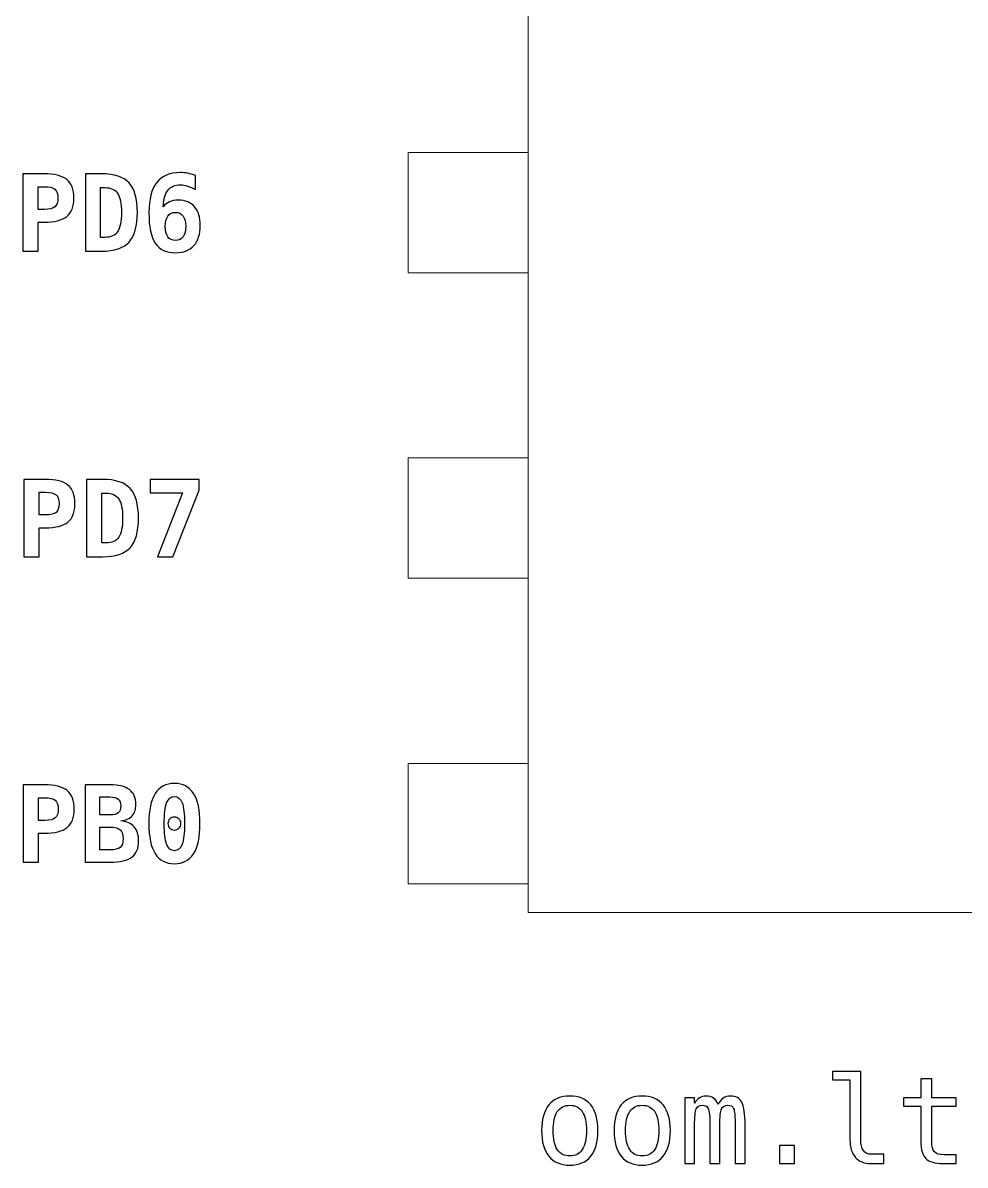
# Model space of a CAD drawing. Header units: centimetres. Extents: x -11.47 to -9.53, y -16.79 to -12.96.
# Drawn here: x -11.283 to -10.499, y -16.785 to -15.835 of the extents above; entities that cross this region are included whole.
import ezdxf

# ---------------------------------------------------------------- set-up
doc = ezdxf.new("R2010")
doc.units = ezdxf.units.CM
doc.header["$MEASUREMENT"] = 0
doc.layers.add('Layer 1', color=7, linetype='Continuous')

msp = doc.modelspace()

# ---------------------------------------------------------------- linework, layer by layer
at = {"layer": 'Layer 1', "color": 7, "lineweight": 9}
for points in [[(-10.8625, -16.575), (-10.1375, -16.575), (-10.1375, -13.125), (-10.8625, -13.125), (-10.8625, -16.575)], [(-10.9625, -16.043), (-10.8625, -16.043), (-10.8625, -15.943), (-10.9625, -15.943), (-10.9625, -16.043)], [(-10.9625, -16.297), (-10.8625, -16.297), (-10.8625, -16.197), (-10.9625, -16.197), (-10.9625, -16.297)], [(-10.9625, -16.551), (-10.8625, -16.551), (-10.8625, -16.451), (-10.9625, -16.451), (-10.9625, -16.551)]]:
    msp.add_lwpolyline(points, close=True, dxfattribs=at)
at = {"layer": 'Layer 1', "color": 250}
for points, knots in [([(-11.28277, -15.96072), (-11.28277, -15.96072), (-11.26532, -15.96072), (-11.26532, -15.96072), (-11.26532, -15.96072), (-11.25646, -15.96072), (-11.25008, -15.96229), (-11.24618, -15.96545), (-11.24618, -15.96545), (-11.24229, -15.96861), (-11.24035, -15.97374), (-11.24035, -15.98083), (-11.24035, -15.98083), (-11.24035, -15.98791), (-11.24229, -15.99304), (-11.24618, -15.9962), (-11.24618, -15.9962), (-11.25008, -15.99936), (-11.25646, -16.00093), (-11.26532, -16.00093), (-11.26532, -16.00093), (-11.26532, -16.00093), (-11.27007, -16.00093), (-11.27007, -16.00093), (-11.27007, -16.00093), (-11.27007, -16.00093), (-11.27007, -16.02501), (-11.27007, -16.02501), (-11.27007, -16.02501), (-11.27007, -16.02501), (-11.28277, -16.02501), (-11.28277, -16.02501), (-11.28277, -16.02501), (-11.28277, -16.02501), (-11.28277, -15.96072), (-11.28277, -15.96072)], [0, 0, 0, 0, 0.111111, 0.111111, 0.111111, 0.111111, 0.222222, 0.222222, 0.222222, 0.222222, 0.333333, 0.333333, 0.333333, 0.333333, 0.444444, 0.444444, 0.444444, 0.444444, 0.555556, 0.555556, 0.555556, 0.555556, 0.666667, 0.666667, 0.666667, 0.666667, 0.777778, 0.777778, 0.777778, 0.777778, 0.888889, 0.888889, 0.888889, 0.888889, 1, 1, 1, 1]), ([(-11.23077, -15.96072), (-11.23077, -15.96072), (-11.21716, -15.96072), (-11.21716, -15.96072), (-11.21716, -15.96072), (-11.20666, -15.96072), (-11.19909, -15.96322), (-11.19448, -15.96823), (-11.19448, -15.96823), (-11.18985, -15.97324), (-11.18754, -15.98143), (-11.18754, -15.99281), (-11.18754, -15.99281), (-11.18754, -16.0042), (-11.18985, -16.01241), (-11.19448, -16.01746), (-11.19448, -16.01746), (-11.19909, -16.0225), (-11.20666, -16.02501), (-11.21716, -16.02501), (-11.21716, -16.02501), (-11.21716, -16.02501), (-11.23077, -16.02501), (-11.23077, -16.02501), (-11.23077, -16.02501), (-11.23077, -16.02501), (-11.23077, -15.96072), (-11.23077, -15.96072)], [0, 0, 0, 0, 0.142857, 0.142857, 0.142857, 0.142857, 0.285714, 0.285714, 0.285714, 0.285714, 0.428571, 0.428571, 0.428571, 0.428571, 0.571429, 0.571429, 0.571429, 0.571429, 0.714286, 0.714286, 0.714286, 0.714286, 0.857143, 0.857143, 0.857143, 0.857143, 1, 1, 1, 1]), ([(-11.13923, -15.96223), (-11.13923, -15.96223), (-11.13923, -15.97377), (-11.13923, -15.97377), (-11.13923, -15.97377), (-11.14149, -15.97248), (-11.14366, -15.97151), (-11.14575, -15.97086), (-11.14575, -15.97086), (-11.14782, -15.97021), (-11.14982, -15.96989), (-11.15175, -15.96989), (-11.15175, -15.96989), (-11.15633, -15.96989), (-11.15983, -15.97143), (-11.16223, -15.97452), (-11.16223, -15.97452), (-11.16462, -15.97761), (-11.16587, -15.98216), (-11.16599, -15.98819), (-11.16599, -15.98819), (-11.16464, -15.98632), (-11.16292, -15.98493), (-11.16083, -15.98399), (-11.16083, -15.98399), (-11.15873, -15.98306), (-11.15626, -15.98259), (-11.15342, -15.98259), (-11.15342, -15.98259), (-11.14762, -15.98259), (-11.14315, -15.98443), (-11.13999, -15.98809), (-11.13999, -15.98809), (-11.13683, -15.99175), (-11.13526, -15.99694), (-11.13526, -16.00365), (-11.13526, -16.00365), (-11.13526, -16.01086), (-11.13704, -16.01644), (-11.14058, -16.02041), (-11.14058, -16.02041), (-11.14412, -16.02436), (-11.1491, -16.02635), (-11.15554, -16.02635), (-11.15554, -16.02635), (-11.16337, -16.02635), (-11.16906, -16.02372), (-11.17261, -16.01847), (-11.17261, -16.01847), (-11.17615, -16.01321), (-11.17793, -16.00473), (-11.17793, -15.99301), (-11.17793, -15.99301), (-11.17793, -15.98189), (-11.17577, -15.97354), (-11.17143, -15.96798), (-11.17143, -15.96798), (-11.16709, -15.96242), (-11.1606, -15.95965), (-11.15192, -15.95965), (-11.15192, -15.95965), (-11.14991, -15.95965), (-11.14784, -15.95987), (-11.14571, -15.96029), (-11.14571, -15.96029), (-11.14356, -15.96072), (-11.1414, -15.96137), (-11.13923, -15.96223)], [0, 0, 0, 0, 0.058824, 0.058824, 0.058824, 0.058824, 0.117647, 0.117647, 0.117647, 0.117647, 0.176471, 0.176471, 0.176471, 0.176471, 0.235294, 0.235294, 0.235294, 0.235294, 0.294118, 0.294118, 0.294118, 0.294118, 0.352941, 0.352941, 0.352941, 0.352941, 0.411765, 0.411765, 0.411765, 0.411765, 0.470588, 0.470588, 0.470588, 0.470588, 0.529412, 0.529412, 0.529412, 0.529412, 0.588235, 0.588235, 0.588235, 0.588235, 0.647059, 0.647059, 0.647059, 0.647059, 0.705882, 0.705882, 0.705882, 0.705882, 0.764706, 0.764706, 0.764706, 0.764706, 0.823529, 0.823529, 0.823529, 0.823529, 0.882353, 0.882353, 0.882353, 0.882353, 0.941176, 0.941176, 0.941176, 0.941176, 1, 1, 1, 1]), ([(-11.27007, -15.97141), (-11.27007, -15.97141), (-11.27007, -15.99025), (-11.27007, -15.99025), (-11.27007, -15.99025), (-11.27007, -15.99025), (-11.26485, -15.99025), (-11.26485, -15.99025), (-11.26485, -15.99025), (-11.26069, -15.99025), (-11.25777, -15.98954), (-11.25609, -15.98815), (-11.25609, -15.98815), (-11.2544, -15.98674), (-11.25356, -15.9843), (-11.25356, -15.98083), (-11.25356, -15.98083), (-11.25356, -15.97736), (-11.2544, -15.97492), (-11.25609, -15.97351), (-11.25609, -15.97351), (-11.25777, -15.97211), (-11.26069, -15.97141), (-11.26485, -15.97141), (-11.26485, -15.97141), (-11.26485, -15.97141), (-11.27007, -15.97141), (-11.27007, -15.97141)], [0, 0, 0, 0, 0.142857, 0.142857, 0.142857, 0.142857, 0.285714, 0.285714, 0.285714, 0.285714, 0.428571, 0.428571, 0.428571, 0.428571, 0.571429, 0.571429, 0.571429, 0.571429, 0.714286, 0.714286, 0.714286, 0.714286, 0.857143, 0.857143, 0.857143, 0.857143, 1, 1, 1, 1]), ([(-11.21807, -15.97217), (-11.21807, -15.97217), (-11.21807, -16.01356), (-11.21807, -16.01356), (-11.21807, -16.01356), (-11.21807, -16.01356), (-11.21463, -16.01356), (-11.21463, -16.01356), (-11.21463, -16.01356), (-11.20963, -16.01356), (-11.20606, -16.01199), (-11.20394, -16.00884), (-11.20394, -16.00884), (-11.20181, -16.0057), (-11.20075, -16.00035), (-11.20075, -15.99281), (-11.20075, -15.99281), (-11.20075, -15.98531), (-11.20181, -15.97999), (-11.20394, -15.97686), (-11.20394, -15.97686), (-11.20606, -15.97373), (-11.20963, -15.97217), (-11.21463, -15.97217), (-11.21463, -15.97217), (-11.21463, -15.97217), (-11.21807, -15.97217), (-11.21807, -15.97217)], [0, 0, 0, 0, 0.142857, 0.142857, 0.142857, 0.142857, 0.285714, 0.285714, 0.285714, 0.285714, 0.428571, 0.428571, 0.428571, 0.428571, 0.571429, 0.571429, 0.571429, 0.571429, 0.714286, 0.714286, 0.714286, 0.714286, 0.857143, 0.857143, 0.857143, 0.857143, 1, 1, 1, 1]), ([(-11.15588, -15.99279), (-11.15863, -15.99279), (-11.16073, -15.99379), (-11.16218, -15.99579), (-11.16218, -15.99579), (-11.16364, -15.99779), (-11.16436, -16.00067), (-11.16436, -16.00446), (-11.16436, -16.00446), (-11.16436, -16.00822), (-11.16364, -16.01111), (-11.16218, -16.0131), (-11.16218, -16.0131), (-11.16073, -16.0151), (-11.15863, -16.0161), (-11.15588, -16.0161), (-11.15588, -16.0161), (-11.15312, -16.0161), (-11.151, -16.0151), (-11.14953, -16.0131), (-11.14953, -16.0131), (-11.14804, -16.01111), (-11.14731, -16.00822), (-11.14731, -16.00446), (-11.14731, -16.00446), (-11.14731, -16.0007), (-11.14804, -15.99782), (-11.14953, -15.9958), (-11.14953, -15.9958), (-11.151, -15.99379), (-11.15312, -15.99279), (-11.15588, -15.99279)], [0, 0, 0, 0, 0.125, 0.125, 0.125, 0.125, 0.25, 0.25, 0.25, 0.25, 0.375, 0.375, 0.375, 0.375, 0.5, 0.5, 0.5, 0.5, 0.625, 0.625, 0.625, 0.625, 0.75, 0.75, 0.75, 0.75, 0.875, 0.875, 0.875, 0.875, 1, 1, 1, 1]), ([(-11.28185, -16.21484), (-11.28185, -16.21484), (-11.2644, -16.21484), (-11.2644, -16.21484), (-11.2644, -16.21484), (-11.25554, -16.21484), (-11.24916, -16.21641), (-11.24526, -16.21957), (-11.24526, -16.21957), (-11.24137, -16.22273), (-11.23943, -16.22786), (-11.23943, -16.23495), (-11.23943, -16.23495), (-11.23943, -16.24203), (-11.24137, -16.24716), (-11.24526, -16.25032), (-11.24526, -16.25032), (-11.24916, -16.25348), (-11.25554, -16.25505), (-11.2644, -16.25505), (-11.2644, -16.25505), (-11.2644, -16.25505), (-11.26915, -16.25505), (-11.26915, -16.25505), (-11.26915, -16.25505), (-11.26915, -16.25505), (-11.26915, -16.27913), (-11.26915, -16.27913), (-11.26915, -16.27913), (-11.26915, -16.27913), (-11.28185, -16.27913), (-11.28185, -16.27913), (-11.28185, -16.27913), (-11.28185, -16.27913), (-11.28185, -16.21484), (-11.28185, -16.21484)], [0, 0, 0, 0, 0.111111, 0.111111, 0.111111, 0.111111, 0.222222, 0.222222, 0.222222, 0.222222, 0.333333, 0.333333, 0.333333, 0.333333, 0.444444, 0.444444, 0.444444, 0.444444, 0.555556, 0.555556, 0.555556, 0.555556, 0.666667, 0.666667, 0.666667, 0.666667, 0.777778, 0.777778, 0.777778, 0.777778, 0.888889, 0.888889, 0.888889, 0.888889, 1, 1, 1, 1]), ([(-11.22985, -16.21484), (-11.22985, -16.21484), (-11.21624, -16.21484), (-11.21624, -16.21484), (-11.21624, -16.21484), (-11.20574, -16.21484), (-11.19817, -16.21734), (-11.19356, -16.22235), (-11.19356, -16.22235), (-11.18893, -16.22736), (-11.18662, -16.23555), (-11.18662, -16.24693), (-11.18662, -16.24693), (-11.18662, -16.25832), (-11.18893, -16.26653), (-11.19356, -16.27158), (-11.19356, -16.27158), (-11.19817, -16.27662), (-11.20574, -16.27913), (-11.21624, -16.27913), (-11.21624, -16.27913), (-11.21624, -16.27913), (-11.22985, -16.27913), (-11.22985, -16.27913), (-11.22985, -16.27913), (-11.22985, -16.27913), (-11.22985, -16.21484), (-11.22985, -16.21484)], [0, 0, 0, 0, 0.142857, 0.142857, 0.142857, 0.142857, 0.285714, 0.285714, 0.285714, 0.285714, 0.428571, 0.428571, 0.428571, 0.428571, 0.571429, 0.571429, 0.571429, 0.571429, 0.714286, 0.714286, 0.714286, 0.714286, 0.857143, 0.857143, 0.857143, 0.857143, 1, 1, 1, 1]), ([(-11.17683, -16.21484), (-11.17683, -16.21484), (-11.13617, -16.21484), (-11.13617, -16.21484), (-11.13617, -16.21484), (-11.13617, -16.21484), (-11.13617, -16.22383), (-11.13617, -16.22383), (-11.13617, -16.22383), (-11.13617, -16.22383), (-11.15797, -16.27913), (-11.15797, -16.27913), (-11.15797, -16.27913), (-11.15797, -16.27913), (-11.17094, -16.27913), (-11.17094, -16.27913), (-11.17094, -16.27913), (-11.17094, -16.27913), (-11.15001, -16.22604), (-11.15001, -16.22604), (-11.15001, -16.22604), (-11.15001, -16.22604), (-11.17683, -16.22604), (-11.17683, -16.22604), (-11.17683, -16.22604), (-11.17683, -16.22604), (-11.17683, -16.21484), (-11.17683, -16.21484)], [0, 0, 0, 0, 0.142857, 0.142857, 0.142857, 0.142857, 0.285714, 0.285714, 0.285714, 0.285714, 0.428571, 0.428571, 0.428571, 0.428571, 0.571429, 0.571429, 0.571429, 0.571429, 0.714286, 0.714286, 0.714286, 0.714286, 0.857143, 0.857143, 0.857143, 0.857143, 1, 1, 1, 1]), ([(-11.26915, -16.22553), (-11.26915, -16.22553), (-11.26915, -16.24437), (-11.26915, -16.24437), (-11.26915, -16.24437), (-11.26915, -16.24437), (-11.26393, -16.24437), (-11.26393, -16.24437), (-11.26393, -16.24437), (-11.25977, -16.24437), (-11.25685, -16.24366), (-11.25517, -16.24227), (-11.25517, -16.24227), (-11.25348, -16.24086), (-11.25264, -16.23842), (-11.25264, -16.23495), (-11.25264, -16.23495), (-11.25264, -16.23148), (-11.25348, -16.22904), (-11.25517, -16.22763), (-11.25517, -16.22763), (-11.25685, -16.22623), (-11.25977, -16.22553), (-11.26393, -16.22553), (-11.26393, -16.22553), (-11.26393, -16.22553), (-11.26915, -16.22553), (-11.26915, -16.22553)], [0, 0, 0, 0, 0.142857, 0.142857, 0.142857, 0.142857, 0.285714, 0.285714, 0.285714, 0.285714, 0.428571, 0.428571, 0.428571, 0.428571, 0.571429, 0.571429, 0.571429, 0.571429, 0.714286, 0.714286, 0.714286, 0.714286, 0.857143, 0.857143, 0.857143, 0.857143, 1, 1, 1, 1]), ([(-11.21715, -16.22629), (-11.21715, -16.22629), (-11.21715, -16.26768), (-11.21715, -16.26768), (-11.21715, -16.26768), (-11.21715, -16.26768), (-11.21371, -16.26768), (-11.21371, -16.26768), (-11.21371, -16.26768), (-11.20871, -16.26768), (-11.20514, -16.26611), (-11.20302, -16.26296), (-11.20302, -16.26296), (-11.20089, -16.25982), (-11.19983, -16.25447), (-11.19983, -16.24693), (-11.19983, -16.24693), (-11.19983, -16.23943), (-11.20089, -16.23411), (-11.20302, -16.23098), (-11.20302, -16.23098), (-11.20514, -16.22785), (-11.20871, -16.22629), (-11.21371, -16.22629), (-11.21371, -16.22629), (-11.21371, -16.22629), (-11.21715, -16.22629), (-11.21715, -16.22629)], [0, 0, 0, 0, 0.142857, 0.142857, 0.142857, 0.142857, 0.285714, 0.285714, 0.285714, 0.285714, 0.428571, 0.428571, 0.428571, 0.428571, 0.571429, 0.571429, 0.571429, 0.571429, 0.714286, 0.714286, 0.714286, 0.714286, 0.857143, 0.857143, 0.857143, 0.857143, 1, 1, 1, 1]), ([(-11.28251, -16.46881), (-11.28251, -16.46881), (-11.26506, -16.46881), (-11.26506, -16.46881), (-11.26506, -16.46881), (-11.2562, -16.46881), (-11.24982, -16.47038), (-11.24592, -16.47354), (-11.24592, -16.47354), (-11.24203, -16.4767), (-11.24009, -16.48183), (-11.24009, -16.48892), (-11.24009, -16.48892), (-11.24009, -16.496), (-11.24203, -16.50113), (-11.24592, -16.50429), (-11.24592, -16.50429), (-11.24982, -16.50745), (-11.2562, -16.50902), (-11.26506, -16.50902), (-11.26506, -16.50902), (-11.26506, -16.50902), (-11.26981, -16.50902), (-11.26981, -16.50902), (-11.26981, -16.50902), (-11.26981, -16.50902), (-11.26981, -16.5331), (-11.26981, -16.5331), (-11.26981, -16.5331), (-11.26981, -16.5331), (-11.28251, -16.5331), (-11.28251, -16.5331), (-11.28251, -16.5331), (-11.28251, -16.5331), (-11.28251, -16.46881), (-11.28251, -16.46881)], [0, 0, 0, 0, 0.111111, 0.111111, 0.111111, 0.111111, 0.222222, 0.222222, 0.222222, 0.222222, 0.333333, 0.333333, 0.333333, 0.333333, 0.444444, 0.444444, 0.444444, 0.444444, 0.555556, 0.555556, 0.555556, 0.555556, 0.666667, 0.666667, 0.666667, 0.666667, 0.777778, 0.777778, 0.777778, 0.777778, 0.888889, 0.888889, 0.888889, 0.888889, 1, 1, 1, 1]), ([(-11.23102, -16.46872), (-11.23102, -16.46872), (-11.21031, -16.46872), (-11.21031, -16.46872), (-11.21031, -16.46872), (-11.20315, -16.46872), (-11.19779, -16.47007), (-11.19419, -16.47279), (-11.19419, -16.47279), (-11.19059, -16.4755), (-11.18878, -16.47955), (-11.18878, -16.48495), (-11.18878, -16.48495), (-11.18878, -16.48909), (-11.18984, -16.49231), (-11.19197, -16.49463), (-11.19197, -16.49463), (-11.19408, -16.49697), (-11.1972, -16.49831), (-11.2013, -16.49869), (-11.2013, -16.49869), (-11.19639, -16.49918), (-11.1927, -16.50082), (-11.19022, -16.50364), (-11.19022, -16.50364), (-11.18773, -16.50645), (-11.1865, -16.51039), (-11.1865, -16.51545), (-11.1865, -16.51545), (-11.1865, -16.52165), (-11.18837, -16.52613), (-11.1921, -16.52893), (-11.1921, -16.52893), (-11.19583, -16.5317), (-11.2019, -16.5331), (-11.21031, -16.5331), (-11.21031, -16.5331), (-11.21031, -16.5331), (-11.23102, -16.5331), (-11.23102, -16.5331), (-11.23102, -16.5331), (-11.23102, -16.5331), (-11.23102, -16.46872), (-11.23102, -16.46872)], [0, 0, 0, 0, 0.090909, 0.090909, 0.090909, 0.090909, 0.181818, 0.181818, 0.181818, 0.181818, 0.272727, 0.272727, 0.272727, 0.272727, 0.363636, 0.363636, 0.363636, 0.363636, 0.454545, 0.454545, 0.454545, 0.454545, 0.545455, 0.545455, 0.545455, 0.545455, 0.636364, 0.636364, 0.636364, 0.636364, 0.727273, 0.727273, 0.727273, 0.727273, 0.818182, 0.818182, 0.818182, 0.818182, 0.909091, 0.909091, 0.909091, 0.909091, 1, 1, 1, 1]), ([(-11.17802, -16.50101), (-11.17802, -16.48989), (-11.17625, -16.48154), (-11.17273, -16.47598), (-11.17273, -16.47598), (-11.16918, -16.47043), (-11.16388, -16.46765), (-11.15678, -16.46765), (-11.15678, -16.46765), (-11.14967, -16.46765), (-11.14434, -16.47041), (-11.1408, -16.47595), (-11.1408, -16.47595), (-11.13727, -16.48149), (-11.13551, -16.48986), (-11.13551, -16.50101), (-11.13551, -16.50101), (-11.13551, -16.51215), (-11.13727, -16.5205), (-11.1408, -16.52604), (-11.1408, -16.52604), (-11.14434, -16.53159), (-11.14967, -16.53435), (-11.15678, -16.53435), (-11.15678, -16.53435), (-11.16388, -16.53435), (-11.16918, -16.53157), (-11.17273, -16.52602), (-11.17273, -16.52602), (-11.17625, -16.52046), (-11.17802, -16.51213), (-11.17802, -16.50101)], [0, 0, 0, 0, 0.125, 0.125, 0.125, 0.125, 0.25, 0.25, 0.25, 0.25, 0.375, 0.375, 0.375, 0.375, 0.5, 0.5, 0.5, 0.5, 0.625, 0.625, 0.625, 0.625, 0.75, 0.75, 0.75, 0.75, 0.875, 0.875, 0.875, 0.875, 1, 1, 1, 1]), ([(-11.26981, -16.4795), (-11.26981, -16.4795), (-11.26981, -16.49834), (-11.26981, -16.49834), (-11.26981, -16.49834), (-11.26981, -16.49834), (-11.26459, -16.49834), (-11.26459, -16.49834), (-11.26459, -16.49834), (-11.26043, -16.49834), (-11.25751, -16.49763), (-11.25583, -16.49624), (-11.25583, -16.49624), (-11.25414, -16.49483), (-11.2533, -16.49239), (-11.2533, -16.48892), (-11.2533, -16.48892), (-11.2533, -16.48545), (-11.25414, -16.48301), (-11.25583, -16.4816), (-11.25583, -16.4816), (-11.25751, -16.4802), (-11.26043, -16.4795), (-11.26459, -16.4795), (-11.26459, -16.4795), (-11.26459, -16.4795), (-11.26981, -16.4795), (-11.26981, -16.4795)], [0, 0, 0, 0, 0.142857, 0.142857, 0.142857, 0.142857, 0.285714, 0.285714, 0.285714, 0.285714, 0.428571, 0.428571, 0.428571, 0.428571, 0.571429, 0.571429, 0.571429, 0.571429, 0.714286, 0.714286, 0.714286, 0.714286, 0.857143, 0.857143, 0.857143, 0.857143, 1, 1, 1, 1]), ([(-11.21875, -16.47883), (-11.21875, -16.47883), (-11.21875, -16.49378), (-11.21875, -16.49378), (-11.21875, -16.49378), (-11.21875, -16.49378), (-11.21031, -16.49378), (-11.21031, -16.49378), (-11.21031, -16.49378), (-11.20709, -16.49378), (-11.2048, -16.49321), (-11.20343, -16.49206), (-11.20343, -16.49206), (-11.20206, -16.49092), (-11.20139, -16.48902), (-11.20139, -16.48637), (-11.20139, -16.48637), (-11.20139, -16.48373), (-11.20208, -16.48182), (-11.20348, -16.48063), (-11.20348, -16.48063), (-11.20487, -16.47944), (-11.20715, -16.47883), (-11.21031, -16.47883), (-11.21031, -16.47883), (-11.21031, -16.47883), (-11.21875, -16.47883), (-11.21875, -16.47883)], [0, 0, 0, 0, 0.142857, 0.142857, 0.142857, 0.142857, 0.285714, 0.285714, 0.285714, 0.285714, 0.428571, 0.428571, 0.428571, 0.428571, 0.571429, 0.571429, 0.571429, 0.571429, 0.714286, 0.714286, 0.714286, 0.714286, 0.857143, 0.857143, 0.857143, 0.857143, 1, 1, 1, 1]), ([(-11.15678, -16.47841), (-11.15972, -16.47841), (-11.16185, -16.4802), (-11.1632, -16.48379), (-11.1632, -16.48379), (-11.16455, -16.48739), (-11.16523, -16.49312), (-11.16523, -16.50101), (-11.16523, -16.50101), (-11.16523, -16.50889), (-11.16455, -16.51461), (-11.1632, -16.51821), (-11.1632, -16.51821), (-11.16185, -16.5218), (-11.15972, -16.52359), (-11.15678, -16.52359), (-11.15678, -16.52359), (-11.15383, -16.52359), (-11.15168, -16.5218), (-11.15033, -16.51821), (-11.15033, -16.51821), (-11.14897, -16.51461), (-11.1483, -16.50889), (-11.1483, -16.50101), (-11.1483, -16.50101), (-11.1483, -16.49312), (-11.14897, -16.48739), (-11.15033, -16.48379), (-11.15033, -16.48379), (-11.15168, -16.4802), (-11.15383, -16.47841), (-11.15678, -16.47841)], [0, 0, 0, 0, 0.125, 0.125, 0.125, 0.125, 0.25, 0.25, 0.25, 0.25, 0.375, 0.375, 0.375, 0.375, 0.5, 0.5, 0.5, 0.5, 0.625, 0.625, 0.625, 0.625, 0.75, 0.75, 0.75, 0.75, 0.875, 0.875, 0.875, 0.875, 1, 1, 1, 1]), ([(-11.16213, -16.50101), (-11.16213, -16.4995), (-11.16162, -16.49822), (-11.16057, -16.49719), (-11.16057, -16.49719), (-11.15954, -16.49615), (-11.15828, -16.49563), (-11.15678, -16.49563), (-11.15678, -16.49563), (-11.15527, -16.49563), (-11.15399, -16.49615), (-11.15296, -16.49719), (-11.15296, -16.49719), (-11.15191, -16.49822), (-11.1514, -16.4995), (-11.1514, -16.50101), (-11.1514, -16.50101), (-11.1514, -16.50251), (-11.15191, -16.50378), (-11.15296, -16.50481), (-11.15296, -16.50481), (-11.15399, -16.50585), (-11.15527, -16.50636), (-11.15678, -16.50636), (-11.15678, -16.50636), (-11.15828, -16.50636), (-11.15954, -16.50585), (-11.16057, -16.50484), (-11.16057, -16.50484), (-11.16162, -16.50382), (-11.16213, -16.50254), (-11.16213, -16.50101)], [0, 0, 0, 0, 0.125, 0.125, 0.125, 0.125, 0.25, 0.25, 0.25, 0.25, 0.375, 0.375, 0.375, 0.375, 0.5, 0.5, 0.5, 0.5, 0.625, 0.625, 0.625, 0.625, 0.75, 0.75, 0.75, 0.75, 0.875, 0.875, 0.875, 0.875, 1, 1, 1, 1]), ([(-11.21875, -16.50389), (-11.21875, -16.50389), (-11.21875, -16.52294), (-11.21875, -16.52294), (-11.21875, -16.52294), (-11.21875, -16.52294), (-11.21031, -16.52294), (-11.21031, -16.52294), (-11.21031, -16.52294), (-11.20625, -16.52294), (-11.20343, -16.52225), (-11.2018, -16.52087), (-11.2018, -16.52087), (-11.20018, -16.51949), (-11.19937, -16.51709), (-11.19937, -16.51368), (-11.19937, -16.51368), (-11.19937, -16.5102), (-11.20023, -16.5077), (-11.20192, -16.50617), (-11.20192, -16.50617), (-11.20361, -16.50466), (-11.2064, -16.50389), (-11.21031, -16.50389), (-11.21031, -16.50389), (-11.21031, -16.50389), (-11.21875, -16.50389), (-11.21875, -16.50389)], [0, 0, 0, 0, 0.142857, 0.142857, 0.142857, 0.142857, 0.285714, 0.285714, 0.285714, 0.285714, 0.428571, 0.428571, 0.428571, 0.428571, 0.571429, 0.571429, 0.571429, 0.571429, 0.714286, 0.714286, 0.714286, 0.714286, 0.857143, 0.857143, 0.857143, 0.857143, 1, 1, 1, 1]), ([(-10.58603, -16.7638), (-10.58603, -16.76784), (-10.58529, -16.77087), (-10.58381, -16.77292), (-10.58381, -16.77292), (-10.58233, -16.77497), (-10.58014, -16.776), (-10.57724, -16.776), (-10.57724, -16.776), (-10.57724, -16.776), (-10.56674, -16.776), (-10.56674, -16.776), (-10.56674, -16.776), (-10.56674, -16.776), (-10.56674, -16.78362), (-10.56674, -16.78362), (-10.56674, -16.78362), (-10.56674, -16.78362), (-10.57811, -16.78362), (-10.57811, -16.78362), (-10.57811, -16.78362), (-10.58349, -16.78362), (-10.58764, -16.78189), (-10.59059, -16.77844), (-10.59059, -16.77844), (-10.59354, -16.77499), (-10.59501, -16.7701), (-10.59501, -16.7638), (-10.59501, -16.7638), (-10.59501, -16.7638), (-10.59501, -16.71413), (-10.59501, -16.71413), (-10.59501, -16.71413), (-10.59501, -16.71413), (-10.60941, -16.71413), (-10.60941, -16.71413), (-10.60941, -16.71413), (-10.60941, -16.71413), (-10.60941, -16.7071), (-10.60941, -16.7071), (-10.60941, -16.7071), (-10.60941, -16.7071), (-10.58603, -16.7071), (-10.58603, -16.7071), (-10.58603, -16.7071), (-10.58603, -16.7071), (-10.58603, -16.7638), (-10.58603, -16.7638)], [0, 0, 0, 0, 0.083333, 0.083333, 0.083333, 0.083333, 0.166667, 0.166667, 0.166667, 0.166667, 0.25, 0.25, 0.25, 0.25, 0.333333, 0.333333, 0.333333, 0.333333, 0.416667, 0.416667, 0.416667, 0.416667, 0.5, 0.5, 0.5, 0.5, 0.583333, 0.583333, 0.583333, 0.583333, 0.666667, 0.666667, 0.666667, 0.666667, 0.75, 0.75, 0.75, 0.75, 0.833333, 0.833333, 0.833333, 0.833333, 0.916667, 0.916667, 0.916667, 0.916667, 1, 1, 1, 1]), ([(-10.52703, -16.7134), (-10.52703, -16.7134), (-10.52703, -16.72893), (-10.52703, -16.72893), (-10.52703, -16.72893), (-10.52703, -16.72893), (-10.50661, -16.72893), (-10.50661, -16.72893), (-10.50661, -16.72893), (-10.50661, -16.72893), (-10.50661, -16.73592), (-10.50661, -16.73592), (-10.50661, -16.73592), (-10.50661, -16.73592), (-10.52703, -16.73592), (-10.52703, -16.73592), (-10.52703, -16.73592), (-10.52703, -16.73592), (-10.52703, -16.7656), (-10.52703, -16.7656), (-10.52703, -16.7656), (-10.52703, -16.76964), (-10.52627, -16.77245), (-10.52473, -16.77404), (-10.52473, -16.77404), (-10.5232, -16.77564), (-10.52053, -16.77644), (-10.51673, -16.77644), (-10.51673, -16.77644), (-10.51673, -16.77644), (-10.50661, -16.77644), (-10.50661, -16.77644), (-10.50661, -16.77644), (-10.50661, -16.77644), (-10.50661, -16.78362), (-10.50661, -16.78362), (-10.50661, -16.78362), (-10.50661, -16.78362), (-10.5176, -16.78362), (-10.5176, -16.78362), (-10.5176, -16.78362), (-10.52435, -16.78362), (-10.5291, -16.78227), (-10.53187, -16.77957), (-10.53187, -16.77957), (-10.53463, -16.77687), (-10.53602, -16.7722), (-10.53602, -16.7656), (-10.53602, -16.7656), (-10.53602, -16.7656), (-10.53602, -16.73592), (-10.53602, -16.73592), (-10.53602, -16.73592), (-10.53602, -16.73592), (-10.55062, -16.73592), (-10.55062, -16.73592), (-10.55062, -16.73592), (-10.55062, -16.73592), (-10.55062, -16.72893), (-10.55062, -16.72893), (-10.55062, -16.72893), (-10.55062, -16.72893), (-10.53602, -16.72893), (-10.53602, -16.72893), (-10.53602, -16.72893), (-10.53602, -16.72893), (-10.53602, -16.7134), (-10.53602, -16.7134), (-10.53602, -16.7134), (-10.53602, -16.7134), (-10.52703, -16.7134), (-10.52703, -16.7134)], [0, 0, 0, 0, 0.055556, 0.055556, 0.055556, 0.055556, 0.111111, 0.111111, 0.111111, 0.111111, 0.166667, 0.166667, 0.166667, 0.166667, 0.222222, 0.222222, 0.222222, 0.222222, 0.277778, 0.277778, 0.277778, 0.277778, 0.333333, 0.333333, 0.333333, 0.333333, 0.388889, 0.388889, 0.388889, 0.388889, 0.444444, 0.444444, 0.444444, 0.444444, 0.5, 0.5, 0.5, 0.5, 0.555556, 0.555556, 0.555556, 0.555556, 0.611111, 0.611111, 0.611111, 0.611111, 0.666667, 0.666667, 0.666667, 0.666667, 0.722222, 0.722222, 0.722222, 0.722222, 0.777778, 0.777778, 0.777778, 0.777778, 0.833333, 0.833333, 0.833333, 0.833333, 0.888889, 0.888889, 0.888889, 0.888889, 0.944444, 0.944444, 0.944444, 0.944444, 1, 1, 1, 1]), ([(-10.82798, -16.72761), (-10.8204, -16.72761), (-10.8146, -16.73006), (-10.81058, -16.73498), (-10.81058, -16.73498), (-10.80656, -16.7399), (-10.80455, -16.74702), (-10.80455, -16.75632), (-10.80455, -16.75632), (-10.80455, -16.76567), (-10.80655, -16.77279), (-10.81055, -16.77769), (-10.81055, -16.77769), (-10.81457, -16.78259), (-10.82037, -16.78504), (-10.82798, -16.78504), (-10.82798, -16.78504), (-10.83558, -16.78504), (-10.84137, -16.78259), (-10.84539, -16.77769), (-10.84539, -16.77769), (-10.84939, -16.77279), (-10.85139, -16.76567), (-10.85139, -16.75632), (-10.85139, -16.75632), (-10.85139, -16.74702), (-10.84939, -16.7399), (-10.84539, -16.73498), (-10.84539, -16.73498), (-10.84137, -16.73006), (-10.83558, -16.72761), (-10.82798, -16.72761)], [0, 0, 0, 0, 0.125, 0.125, 0.125, 0.125, 0.25, 0.25, 0.25, 0.25, 0.375, 0.375, 0.375, 0.375, 0.5, 0.5, 0.5, 0.5, 0.625, 0.625, 0.625, 0.625, 0.75, 0.75, 0.75, 0.75, 0.875, 0.875, 0.875, 0.875, 1, 1, 1, 1]), ([(-10.82798, -16.73523), (-10.83255, -16.73523), (-10.836, -16.737), (-10.83835, -16.74055), (-10.83835, -16.74055), (-10.8407, -16.7441), (-10.84187, -16.74937), (-10.84187, -16.75632), (-10.84187, -16.75632), (-10.84187, -16.76325), (-10.8407, -16.7685), (-10.83835, -16.77207), (-10.83835, -16.77207), (-10.836, -16.77564), (-10.83255, -16.77742), (-10.82798, -16.77742), (-10.82798, -16.77742), (-10.8234, -16.77742), (-10.81993, -16.77564), (-10.81758, -16.77207), (-10.81758, -16.77207), (-10.81523, -16.7685), (-10.81407, -16.76325), (-10.81407, -16.75632), (-10.81407, -16.75632), (-10.81407, -16.74937), (-10.81523, -16.7441), (-10.81758, -16.74055), (-10.81758, -16.74055), (-10.81993, -16.737), (-10.8234, -16.73523), (-10.82798, -16.73523)], [0, 0, 0, 0, 0.125, 0.125, 0.125, 0.125, 0.25, 0.25, 0.25, 0.25, 0.375, 0.375, 0.375, 0.375, 0.5, 0.5, 0.5, 0.5, 0.625, 0.625, 0.625, 0.625, 0.75, 0.75, 0.75, 0.75, 0.875, 0.875, 0.875, 0.875, 1, 1, 1, 1]), ([(-10.76777, -16.72761), (-10.76019, -16.72761), (-10.75439, -16.73006), (-10.75037, -16.73498), (-10.75037, -16.73498), (-10.74635, -16.7399), (-10.74434, -16.74702), (-10.74434, -16.75632), (-10.74434, -16.75632), (-10.74434, -16.76567), (-10.74634, -16.77279), (-10.75034, -16.77769), (-10.75034, -16.77769), (-10.75436, -16.78259), (-10.76016, -16.78504), (-10.76777, -16.78504), (-10.76777, -16.78504), (-10.77537, -16.78504), (-10.78116, -16.78259), (-10.78518, -16.77769), (-10.78518, -16.77769), (-10.78918, -16.77279), (-10.79118, -16.76567), (-10.79118, -16.75632), (-10.79118, -16.75632), (-10.79118, -16.74702), (-10.78918, -16.7399), (-10.78518, -16.73498), (-10.78518, -16.73498), (-10.78116, -16.73006), (-10.77537, -16.72761), (-10.76777, -16.72761)], [0, 0, 0, 0, 0.125, 0.125, 0.125, 0.125, 0.25, 0.25, 0.25, 0.25, 0.375, 0.375, 0.375, 0.375, 0.5, 0.5, 0.5, 0.5, 0.625, 0.625, 0.625, 0.625, 0.75, 0.75, 0.75, 0.75, 0.875, 0.875, 0.875, 0.875, 1, 1, 1, 1]), ([(-10.76777, -16.73523), (-10.77234, -16.73523), (-10.77579, -16.737), (-10.77814, -16.74055), (-10.77814, -16.74055), (-10.78049, -16.7441), (-10.78166, -16.74937), (-10.78166, -16.75632), (-10.78166, -16.75632), (-10.78166, -16.76325), (-10.78049, -16.7685), (-10.77814, -16.77207), (-10.77814, -16.77207), (-10.77579, -16.77564), (-10.77234, -16.77742), (-10.76777, -16.77742), (-10.76777, -16.77742), (-10.76319, -16.77742), (-10.75972, -16.77564), (-10.75737, -16.77207), (-10.75737, -16.77207), (-10.75502, -16.7685), (-10.75386, -16.76325), (-10.75386, -16.75632), (-10.75386, -16.75632), (-10.75386, -16.74937), (-10.75502, -16.7441), (-10.75737, -16.74055), (-10.75737, -16.74055), (-10.75972, -16.737), (-10.76319, -16.73523), (-10.76777, -16.73523)], [0, 0, 0, 0, 0.125, 0.125, 0.125, 0.125, 0.25, 0.25, 0.25, 0.25, 0.375, 0.375, 0.375, 0.375, 0.5, 0.5, 0.5, 0.5, 0.625, 0.625, 0.625, 0.625, 0.75, 0.75, 0.75, 0.75, 0.875, 0.875, 0.875, 0.875, 1, 1, 1, 1]), ([(-10.70465, -16.7345), (-10.70355, -16.73215), (-10.70213, -16.73041), (-10.70041, -16.7293), (-10.70041, -16.7293), (-10.69871, -16.72818), (-10.69665, -16.72761), (-10.69425, -16.72761), (-10.69425, -16.72761), (-10.68985, -16.72761), (-10.68674, -16.72931), (-10.68494, -16.73271), (-10.68494, -16.73271), (-10.68313, -16.73612), (-10.68223, -16.74252), (-10.68223, -16.75193), (-10.68223, -16.75193), (-10.68223, -16.75193), (-10.68223, -16.78362), (-10.68223, -16.78362), (-10.68223, -16.78362), (-10.68223, -16.78362), (-10.69043, -16.78362), (-10.69043, -16.78362), (-10.69043, -16.78362), (-10.69043, -16.78362), (-10.69043, -16.75232), (-10.69043, -16.75232), (-10.69043, -16.75232), (-10.69043, -16.7446), (-10.69086, -16.73982), (-10.69173, -16.73793), (-10.69173, -16.73793), (-10.69258, -16.73607), (-10.69416, -16.73513), (-10.69645, -16.73513), (-10.69645, -16.73513), (-10.69905, -16.73513), (-10.70083, -16.73613), (-10.7018, -16.73813), (-10.7018, -16.73813), (-10.70275, -16.74013), (-10.70323, -16.74487), (-10.70323, -16.75232), (-10.70323, -16.75232), (-10.70323, -16.75232), (-10.70323, -16.78362), (-10.70323, -16.78362), (-10.70323, -16.78362), (-10.70323, -16.78362), (-10.71143, -16.78362), (-10.71143, -16.78362), (-10.71143, -16.78362), (-10.71143, -16.78362), (-10.71143, -16.75232), (-10.71143, -16.75232), (-10.71143, -16.75232), (-10.71143, -16.7445), (-10.7119, -16.73968), (-10.71283, -16.73787), (-10.71283, -16.73787), (-10.71375, -16.73605), (-10.71541, -16.73513), (-10.71783, -16.73513), (-10.71783, -16.73513), (-10.72021, -16.73513), (-10.72187, -16.73613), (-10.72278, -16.73813), (-10.72278, -16.73813), (-10.72372, -16.74013), (-10.72418, -16.74487), (-10.72418, -16.75232), (-10.72418, -16.75232), (-10.72418, -16.75232), (-10.72418, -16.78362), (-10.72418, -16.78362), (-10.72418, -16.78362), (-10.72418, -16.78362), (-10.73233, -16.78362), (-10.73233, -16.78362), (-10.73233, -16.78362), (-10.73233, -16.78362), (-10.73233, -16.72893), (-10.73233, -16.72893), (-10.73233, -16.72893), (-10.73233, -16.72893), (-10.72418, -16.72893), (-10.72418, -16.72893), (-10.72418, -16.72893), (-10.72418, -16.72893), (-10.72418, -16.73361), (-10.72418, -16.73361), (-10.72418, -16.73361), (-10.72312, -16.73166), (-10.72177, -16.73018), (-10.72015, -16.72915), (-10.72015, -16.72915), (-10.71855, -16.72813), (-10.71671, -16.72761), (-10.71466, -16.72761), (-10.71466, -16.72761), (-10.71218, -16.72761), (-10.71013, -16.72818), (-10.70848, -16.72931), (-10.70848, -16.72931), (-10.70683, -16.73046), (-10.70556, -16.73218), (-10.70465, -16.7345)], [0, 0, 0, 0, 0.037037, 0.037037, 0.037037, 0.037037, 0.074074, 0.074074, 0.074074, 0.074074, 0.111111, 0.111111, 0.111111, 0.111111, 0.148148, 0.148148, 0.148148, 0.148148, 0.185185, 0.185185, 0.185185, 0.185185, 0.222222, 0.222222, 0.222222, 0.222222, 0.259259, 0.259259, 0.259259, 0.259259, 0.296296, 0.296296, 0.296296, 0.296296, 0.333333, 0.333333, 0.333333, 0.333333, 0.37037, 0.37037, 0.37037, 0.37037, 0.407407, 0.407407, 0.407407, 0.407407, 0.444444, 0.444444, 0.444444, 0.444444, 0.481481, 0.481481, 0.481481, 0.481481, 0.518519, 0.518519, 0.518519, 0.518519, 0.555556, 0.555556, 0.555556, 0.555556, 0.592593, 0.592593, 0.592593, 0.592593, 0.62963, 0.62963, 0.62963, 0.62963, 0.666667, 0.666667, 0.666667, 0.666667, 0.703704, 0.703704, 0.703704, 0.703704, 0.740741, 0.740741, 0.740741, 0.740741, 0.777778, 0.777778, 0.777778, 0.777778, 0.814815, 0.814815, 0.814815, 0.814815, 0.851852, 0.851852, 0.851852, 0.851852, 0.888889, 0.888889, 0.888889, 0.888889, 0.925926, 0.925926, 0.925926, 0.925926, 0.962963, 0.962963, 0.962963, 0.962963, 1, 1, 1, 1]), ([(-10.65355, -16.76872), (-10.65355, -16.76872), (-10.64125, -16.76872), (-10.64125, -16.76872), (-10.64125, -16.76872), (-10.64125, -16.76872), (-10.64125, -16.78362), (-10.64125, -16.78362), (-10.64125, -16.78362), (-10.64125, -16.78362), (-10.65355, -16.78362), (-10.65355, -16.78362), (-10.65355, -16.78362), (-10.65355, -16.78362), (-10.65355, -16.76872), (-10.65355, -16.76872)], [0, 0, 0, 0, 0.25, 0.25, 0.25, 0.25, 0.5, 0.5, 0.5, 0.5, 0.75, 0.75, 0.75, 0.75, 1, 1, 1, 1])]:
    msp.add_open_spline(points, degree=3, knots=knots, dxfattribs=at)

doc.saveas('drawing.dxf')
